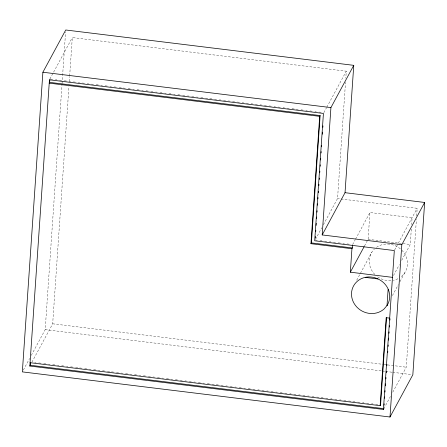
<?xml version="1.0" encoding="UTF-8"?>
<svg xmlns="http://www.w3.org/2000/svg" width="447" height="447" viewBox="0 0 447 447"><rect width="100%" height="100%" fill="white"/><g stroke="black" fill="none" stroke-linecap="round" stroke-linejoin="round"><path stroke-width="0.34" stroke-dasharray="2.23 1.68" d="M31.29 355.354L45.192 329.635L62.016 84.215M62.066 83.522L65.592 32.072M31.905 362.21L52.679 323.796L68.955 86.305M69.291 81.427L69.626 76.554M69.676 75.856L72.302 37.554L346.28 71.185L345.799 78.141M323.371 224.746L337.546 198.529L345.514 82.315M364.484 246.018L368.099 239.324L369.937 212.515L412.089 217.689L411.62 224.562M401.697 260.316L410.251 244.498L411.335 228.685M392.757 392.203L406.273 367.199L416.403 219.404M416.643 215.935L417.163 208.302L337.546 198.529M49.88 79.018L72.302 37.554M23.345 370.049L29.631 358.416M323.857 112.65L326.494 107.772M326.824 107.163L346.28 71.185M315.459 239.38L321.723 227.797M352.594 244.593L355.214 239.748M355.538 239.145L369.937 212.515M356.689 280.208L371.82 252.22M394.651 249.94L397.942 243.855M398.271 243.246L417.163 208.302M393.472 275.531L399.394 264.579M392.405 295.607L398.327 284.655M399.976 281.616L404.909 272.486M383.85 408.664L390.449 396.472M50.572 79.102L52.645 79.359M55.417 79.695L56.797 79.868M59.568 80.209L61.641 80.46M64.407 80.801L66.486 81.058M69.251 81.393L70.637 81.566M73.403 81.907L75.482 82.159M78.247 82.499L79.633 82.667M82.399 83.008L84.472 83.265M87.243 83.606L88.623 83.773M91.395 84.114L93.468 84.366M96.234 84.706L98.312 84.964M101.078 85.304L102.464 85.472M105.229 85.813L107.302 86.064M110.074 86.405L111.454 86.578M114.225 86.914L116.298 87.171M119.064 87.511L122.528 87.936M123.216 88.02L125.294 88.271M128.06 88.612L130.138 88.869M132.904 89.21L134.29 89.378M137.056 89.718L139.129 89.97M141.9 90.311L143.28 90.484M146.052 90.819L148.125 91.076M150.89 91.417L152.969 91.669M155.735 92.009L157.12 92.183M159.886 92.518L161.959 92.775M164.731 93.116L166.111 93.283M168.882 93.624L170.955 93.881M173.721 94.216L175.107 94.39M177.872 94.73L179.951 94.982M182.717 95.323L184.795 95.58M187.561 95.915L188.947 96.088M191.713 96.429L193.786 96.681M196.557 97.021L197.937 97.189M200.709 97.53L202.782 97.787M205.547 98.128L209.006 98.552M209.699 98.636L211.777 98.888M214.543 99.228L216.622 99.485M219.388 99.826L220.768 99.994M223.539 100.335L225.612 100.586M228.383 100.927L229.764 101.1M232.529 101.435L234.608 101.692M237.374 102.033L239.452 102.285M242.218 102.626L243.604 102.799M246.37 103.134L248.443 103.391M251.214 103.732L252.594 103.9M255.366 104.24L257.438 104.497M260.204 104.833L261.59 105.006M264.356 105.347L266.434 105.598M269.2 105.939L271.279 106.196M274.045 106.531L275.43 106.704M278.196 107.045L280.269 107.297M283.04 107.638L284.421 107.805M287.186 108.146L289.265 108.403M292.031 108.744L295.489 109.169M296.182 109.252L298.261 109.504M301.027 109.845L303.1 110.102M305.871 110.443L307.251 110.61M310.022 110.951L312.095 111.202M314.861 111.543L316.247 111.716M319.013 112.052L321.091 112.309M368.099 239.324L410.251 244.498M315.811 240.078L317.174 240.24M319.896 240.575L321.941 240.827M324.667 241.162L326.707 241.414M329.433 241.749L330.797 241.916M333.523 242.252L335.563 242.503M338.29 242.833L340.335 243.084M343.056 243.419L344.419 243.587M347.146 243.922L349.191 244.174M52.679 323.796L383.437 364.4M384.129 364.484L386.895 364.825M387.588 364.908L406.273 367.199M45.192 329.635L381.682 370.943M382.375 371.027L385.141 371.368M385.834 371.451L392.069 372.217M392.762 372.301L411.452 374.597M34.648 362.422L36.034 362.59M38.805 362.93L40.884 363.188M43.661 363.528L45.739 363.78M48.511 364.121L49.896 364.294M52.673 364.635L54.752 364.886M57.523 365.227L58.909 365.4M61.68 365.741L63.765 365.992M66.536 366.333L67.922 366.506M70.693 366.847L72.777 367.099M75.549 367.44L79.013 367.864M79.706 367.954L81.784 368.205M84.561 368.546L86.64 368.803M89.411 369.144L90.797 369.311M93.574 369.652L95.652 369.909M98.424 370.25L99.81 370.418M102.581 370.759L104.665 371.016M107.436 371.356L110.901 371.781M111.594 371.865L113.678 372.122M116.449 372.463L118.528 372.72M121.299 373.055L122.685 373.228M125.462 373.569L127.54 373.821M130.312 374.161L131.697 374.335M134.474 374.675L136.553 374.927M139.324 375.268L140.71 375.441M143.481 375.782L145.566 376.033M148.337 376.374L150.415 376.631M153.187 376.972L154.578 377.139M157.35 377.48L159.428 377.737M162.2 378.078L163.585 378.246M166.362 378.587L168.441 378.844M171.212 379.185L172.598 379.352M175.375 379.693L177.453 379.95M180.225 380.291L182.303 380.548M185.08 380.889L186.466 381.056M189.237 381.397L191.316 381.654M194.087 381.995L195.479 382.163M198.25 382.503L200.329 382.761M203.1 383.101L204.491 383.269M207.263 383.61L209.341 383.867M212.113 384.208L215.583 384.632M216.275 384.716L218.354 384.973M221.125 385.308L223.204 385.565M225.981 385.906L227.367 386.079M230.138 386.415L232.216 386.672M234.993 387.013L236.379 387.186M239.151 387.521L241.229 387.778M244.001 388.119L245.392 388.292M248.163 388.627L250.242 388.884M253.013 389.225L255.097 389.482M257.869 389.823L259.254 389.991M262.026 390.332L264.104 390.589M266.881 390.929L268.267 391.097M271.038 391.438L273.117 391.695M275.894 392.036L277.28 392.203M280.051 392.544L282.13 392.801M284.901 393.142L286.985 393.394M289.757 393.734L291.142 393.908M293.914 394.248L295.998 394.5M298.769 394.841L300.155 395.014M302.926 395.355L305.005 395.606M307.782 395.947L309.168 396.12M311.939 396.461L314.017 396.712M316.794 397.053L320.259 397.478M320.952 397.567L323.03 397.819M325.807 398.16L327.886 398.417M330.657 398.758L332.043 398.925M334.814 399.266L336.898 399.523M339.67 399.864L341.055 400.031M343.827 400.372L345.905 400.629M348.682 400.97L352.147 401.395M352.839 401.479L354.918 401.736M357.695 402.077L359.774 402.328M362.545 402.669L363.931 402.842M366.708 403.183L368.786 403.434M371.558 403.775L372.943 403.948M375.715 404.289L377.799 404.541M401.864 250.219A19.405 18.003 28.4 0 1 400.836 276.961M397.925 278.766A19.405 18.003 28.4 0 1 393.315 280.319M390.868 280.638A19.405 18.003 28.4 0 1 377.251 276.564M374.871 274.486A19.405 18.003 28.4 0 1 374.362 249.068M376.452 247.342A19.405 18.003 28.4 0 1 400.478 248.934"/><path stroke-width="0.67" d="M345.034 192.685L353.761 65.346L65.737 29.988L42.89 72.235L22.35 371.882L389.996 417.012L412.838 374.765L424.65 202.463L345.034 192.685L322.192 234.932L401.808 244.71L424.65 202.463M29.837 366.043L49.455 79.801L323.432 113.432L314.705 240.777L394.321 250.549L383.431 409.446L29.837 366.043L30.256 365.26L30.441 362.578M49.651 82.371L320.113 115.566L319.694 116.349L49.226 83.153L49.651 82.371L49.835 79.689M352.549 245.263L352.365 247.94L351.94 248.722L310.961 243.693L319.694 116.349M310.961 243.693L311.386 242.911L320.113 115.566M315.269 237.905L315.364 236.513M315.699 231.641L315.794 230.25M316.13 225.377L316.275 223.293M316.605 218.421L316.705 217.03M317.035 212.157L317.13 210.766M317.515 205.201L317.61 203.804M317.94 198.937L318.041 197.546M318.37 192.674L318.465 191.282M318.851 185.712L318.946 184.32M319.281 179.454L319.376 178.062M319.756 172.492L319.851 171.1M320.186 166.228L320.281 164.837M320.616 159.965L320.711 158.573M321.091 153.008L321.186 151.617M321.522 146.745L321.616 145.353M322.376 134.217L322.522 132.133M322.857 127.261L322.952 125.87M322.192 234.932L330.92 107.593L353.761 65.346M392.483 277.358L350.336 272.184L351.94 248.722M30.066 362.69L380.146 405.664L386.18 317.694L389.689 318.124M387.013 305.497L388.119 289.382M386.554 317.605L380.57 404.881L380.146 405.664M384.09 405.206L384.185 403.82M384.565 398.288L384.66 396.902M384.99 392.064L385.085 390.678M385.42 385.834L385.56 383.761M385.89 378.916L385.984 377.531M386.32 372.692L386.415 371.306M386.795 365.769L386.89 364.389M387.694 352.627L387.789 351.241M388.119 346.397L388.214 345.017M388.549 340.173L388.689 338.1M389.024 333.255L389.119 331.87M389.449 327.025L389.544 325.645M389.924 320.108L390.019 318.728M389.996 417.012L401.808 244.71M350.336 272.184L364.154 246.627M383.431 409.446L383.85 408.664L30.256 365.26M42.89 72.235L330.92 107.593M311.386 242.911L352.365 247.94M365.221 277.391L377.994 278.956M387.141 305.346L384.107 308.955A19.405 18.003 28.4 0 1 355.454 305.446A19.405 18.003 28.4 0 1 361.042 278.799C371.798 273.503 385.901 280.073 389.041 291.578A19.405 18.003 28.4 0 1 387.141 305.346"/></g></svg>
